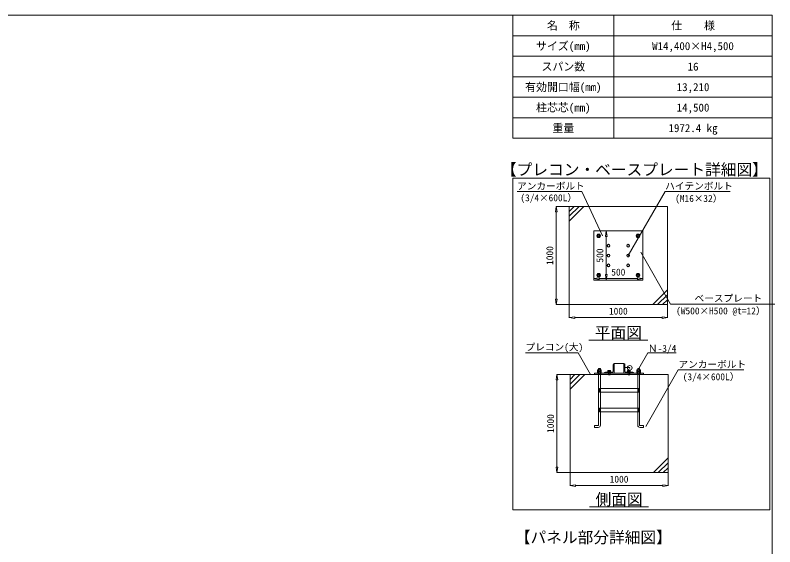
# Model space of a CAD drawing. Units: millimetres, scale not verified. Extents: x -16120 to 16120, y -26100 to 26100.
# Drawn here: x 3733 to 16120, y -12564 to -3900 of the extents above; entities that cross this region are included whole.
import ezdxf
from ezdxf.enums import TextEntityAlignment as Align

# ---------------------------------------------------------------- set-up
doc = ezdxf.new("R2010")
doc.units = ezdxf.units.MM
doc.header["$LTSCALE"] = 150
doc.header["$PDMODE"] = 32
doc.header["$PDSIZE"] = 75
doc.linetypes.add('DASHED1', pattern=[1.8, 1.2, -0.6])
doc.layers.add('0-A_図面枠', color=134, linetype='Continuous', lineweight=18)
doc.layers.add('1-8_表', color=134, linetype='Continuous', lineweight=18)
doc.styles.add('ＭＳ ゴシック', font='')
doc.styles.get('ＭＳ ゴシック').set_extended_font_data('MS Gothic')

msp = doc.modelspace()

# ---------------------------------------------------------------- linework, layer by layer
at = {"layer": '0-A_図面枠'}
for p, q in [((11917.1, -6775.6), (12975, -6775.6)), ((14330.5, -6775.6), (15392.5, -6775.6)), ((12541.7, -7104.7), (12556.3, -7016.7)), ((12767.2, -7016.7), (12554.7, -7016.7)), ((12556.3, -7016.7), (12571, -7104.7)), ((12768.8, -7256.7), (13008.8, -7016.7)), ((12768.8, -7176.7), (12928.8, -7016.7)), ((12768.8, -7096.7), (12848.8, -7016.7)), ((12541.7, -7104.7), (12571, -7104.7)), ((12556.3, -7104.7), (12556.3, -8528.7)), ((13170.4, -7416.7), (13374.1, -7416.7)), ((13357.8, -7504.7), (13372.5, -7416.7)), ((13372.5, -7416.7), (13387.2, -7504.7)), ((13357.8, -7504.7), (13387.2, -7504.7)), ((13372.5, -7504.7), (13372.5, -8128.7)), ((13357.8, -8128.7), (13372.5, -8216.7)), ((13357.8, -8128.7), (13387.2, -8128.7)), ((13372.5, -8216.7), (13387.2, -8128.7)), ((13256.8, -8178), (13168.8, -8192.7)), ((13168.8, -8215.1), (13168.8, -8191.1)), ((13168.8, -8192.7), (13256.8, -8207.4)), ((13256.8, -8178), (13256.8, -8207.4)), ((13256.8, -8192.7), (13880.8, -8192.7)), ((13354.4, -8216.7), (13374.1, -8216.7)), ((13880.8, -8178), (13968.8, -8192.7)), ((13880.8, -8178), (13880.8, -8207.4)), ((13968.8, -8192.7), (13880.8, -8207.4)), ((14368.8, -8376.7), (14128.8, -8616.7)), ((12541.7, -8528.7), (12556.3, -8616.7)), ((12541.7, -8528.7), (12571, -8528.7)), ((12556.3, -8616.7), (12571, -8528.7)), ((14368.8, -8456.7), (14208.8, -8616.7)), ((14368.8, -8536.7), (14288.8, -8616.7)), ((12767.2, -8616.7), (12554.7, -8616.7)), ((12768.8, -8618.3), (12768.8, -8830.8)), ((14368.8, -8618.3), (14368.8, -8830.8)), ((14422.1, -8607.8), (16120.3, -8607.8)), ((12856.8, -8814.5), (12768.8, -8829.2)), ((12768.8, -8829.2), (12856.8, -8843.9)), ((12856.8, -8814.5), (12856.8, -8843.9)), ((12856.8, -8829.2), (14280.8, -8829.2)), ((14280.8, -8814.5), (14368.8, -8829.2)), ((14280.8, -8814.5), (14280.8, -8843.9)), ((14368.8, -8829.2), (14280.8, -8843.9)), ((13088.8, -9197.4), (14048.8, -9197.4)), ((12054.4, -9403.4), (12913.4, -9403.4)), ((14049.1, -9403.4), (14512.8, -9403.4)), ((13484.9, -9591.8), (13484.9, -9703.8)), ((13660.9, -9575.9), (13500.9, -9575.9)), ((13676.9, -9591.8), (13676.9, -9703.8)), ((12553.7, -9843), (12568.4, -9755)), ((12779.3, -9755), (12566.8, -9755)), ((12568.4, -9755), (12583.1, -9843)), ((12780.9, -9995), (13020.9, -9755)), ((12780.9, -9915), (12940.9, -9755)), ((12780.9, -9835), (12860.9, -9755)), ((13245.6, -9703.8), (13245.6, -9680.5)), ((13245.6, -9708.4), (13245.6, -9731.7)), ((13276.1, -9703.8), (13276.1, -9680.5)), ((13276.1, -9708.4), (13276.1, -9731.7)), ((13468.9, -9719.9), (13356.9, -9719.9)), ((13401.9, -9692.6), (13399, -9694.3)), ((13399, -9694.3), (13399, -9708.3)), ((13442.7, -9708.3), (13399, -9708.3)), ((13439.8, -9692.6), (13401.9, -9692.6)), ((13438.9, -9708.6), (13402.9, -9708.6)), ((13408.1, -9755), (13408.1, -9719.9)), ((13410, -9694.3), (13410, -9708.3)), ((13420.7, -9713.4), (13419, -9719.9)), ((13422.8, -9713.4), (13421.1, -9719.9)), ((13431.7, -9759.5), (13431.7, -9719.9)), ((13433.7, -9755), (13431.7, -9759.5)), ((13431.8, -9694.3), (13431.8, -9708.3)), ((13433.7, -9755), (13433.7, -9719.9)), ((13439.8, -9692.6), (13442.7, -9694.3)), ((13442.7, -9694.3), (13442.7, -9708.3)), ((13660.9, -9735.8), (13500.9, -9735.8)), ((13692.9, -9719.9), (13804.9, -9719.9)), ((13722, -9692.6), (13719, -9694.3)), ((13719, -9694.3), (13719, -9708.3)), ((13762.8, -9708.3), (13719, -9708.3)), ((13759.8, -9692.6), (13722, -9692.6)), ((13758.9, -9708.6), (13722.9, -9708.6)), ((13728.1, -9755), (13728.1, -9719.9)), ((13730, -9694.3), (13730, -9708.3)), ((13740.7, -9713.4), (13739, -9719.9)), ((13742.8, -9713.4), (13741.1, -9719.9)), ((13751.7, -9759.5), (13751.7, -9719.9)), ((13753.7, -9755), (13751.7, -9759.5)), ((13751.8, -9694.3), (13751.8, -9708.3)), ((13753.7, -9755), (13753.7, -9719.9)), ((13759.8, -9692.6), (13762.8, -9694.3)), ((13762.8, -9694.3), (13762.8, -9708.3)), ((13885.6, -9703.8), (13885.6, -9680.5)), ((13885.6, -9708.4), (13885.6, -9731.7)), ((13916.1, -9703.8), (13916.1, -9680.5)), ((13916.1, -9708.4), (13916.1, -9731.7)), ((14547.2, -9682.2), (15613.3, -9682.2)), ((12553.7, -9843), (12583.1, -9843)), ((12568.4, -9843), (12568.4, -11267)), ((13276.1, -10043), (13276.1, -10302.2)), ((13885.6, -10043), (13885.6, -10302.2)), ((13276.1, -10363.1), (13276.1, -10582.2)), ((13885.6, -10363.1), (13885.6, -10582.2)), ((14380.9, -11115), (14140.9, -11355)), ((12553.7, -11267), (12568.4, -11355)), ((12553.7, -11267), (12583.1, -11267)), ((12568.4, -11355), (12583.1, -11267)), ((14380.9, -11195), (14220.9, -11355)), ((12779.3, -11355), (12566.8, -11355)), ((12780.9, -11356.6), (12780.9, -11569.1)), ((14380.9, -11275.1), (14300.9, -11355)), ((14380.9, -11356.6), (14380.9, -11569.1)), ((12868.9, -11552.9), (12780.9, -11567.5)), ((12780.9, -11567.5), (12868.9, -11582.2)), ((12868.9, -11552.9), (12868.9, -11582.2)), ((12868.9, -11567.5), (14292.9, -11567.5)), ((14292.9, -11552.9), (14380.9, -11567.5)), ((14292.9, -11552.9), (14292.9, -11582.2)), ((14380.9, -11567.5), (14292.9, -11582.2)), ((13100.9, -11915), (14060.9, -11915))]:
    msp.add_line(p, q, dxfattribs=at)
at = {"layer": '0-A_図面枠', "linetype": 'DASHED1'}
for p, q in [((13237.4, -9735.8), (13237.4, -9755)), ((13284.9, -9735.8), (13284.9, -9755)), ((13404.9, -9719.9), (13404.9, -9735.8)), ((13408.1, -9735.8), (13408.1, -9755)), ((13433.7, -9735.8), (13433.7, -9755)), ((13436.9, -9719.9), (13436.9, -9735.8)), ((13724.9, -9719.9), (13724.9, -9735.8)), ((13728.1, -9735.8), (13728.1, -9755)), ((13753.7, -9735.8), (13753.7, -9755)), ((13756.9, -9719.9), (13756.9, -9735.8)), ((13876.9, -9735.8), (13876.9, -9755)), ((13924.9, -9735.8), (13924.9, -9755)), ((13276.1, -9982.2), (13276.1, -10043)), ((13885.6, -9982.2), (13885.6, -10043)), ((13276.1, -10302.2), (13276.1, -10363.1)), ((13885.6, -10302.2), (13885.6, -10363.1))]:
    msp.add_line(p, q, dxfattribs=at)
at = {"layer": '0-A_図面枠'}
for points in [[(-16120.3, -3900), (16079.7, -3900), (16079.7, -26100), (-16120.3, -26100)], [(11848.1, -6556.2), (16040, -6556.2), (16040, -11961.9), (11848.1, -11961.9)], [(12768.8, -8616.7), (14368.8, -8616.7), (14368.8, -7016.7), (12768.8, -7016.7)], [(13168.8, -7416.7), (13968.8, -7416.7), (13968.8, -8216.7), (13168.8, -8216.7)], [(13263.6, -7471.1), (13278.4, -7496.7), (13263.6, -7522.3), (13234, -7522.3), (13219.3, -7496.7), (13234, -7471.1)], [(13874, -7471.1), (13859.3, -7496.7), (13874, -7522.3), (13903.6, -7522.3), (13918.4, -7496.7), (13903.6, -7471.1)], [(13397.9, -7637.8), (13387, -7656.7), (13397.9, -7675.6), (13419.8, -7675.6), (13430.7, -7656.7), (13419.8, -7637.8)], [(13717.9, -7637.8), (13707, -7656.7), (13717.9, -7675.6), (13739.8, -7675.6), (13750.7, -7656.7), (13739.8, -7637.8)], [(13397.9, -7797.8), (13387, -7816.7), (13397.9, -7835.6), (13419.8, -7835.6), (13430.7, -7816.7), (13419.8, -7797.8)], [(13717.9, -7797.8), (13707, -7816.7), (13717.9, -7835.6), (13739.8, -7835.6), (13750.7, -7816.7), (13739.8, -7797.8)], [(13397.9, -7957.8), (13387, -7976.7), (13397.9, -7995.6), (13419.8, -7995.6), (13430.7, -7976.7), (13419.8, -7957.8)], [(13717.9, -7957.8), (13707, -7976.7), (13717.9, -7995.6), (13739.8, -7995.6), (13750.7, -7976.7), (13739.8, -7957.8)], [(13263.6, -8162.3), (13278.4, -8136.7), (13263.6, -8111.1), (13234, -8111.1), (13219.3, -8136.7), (13234, -8162.3)], [(13874, -8162.3), (13859.3, -8136.7), (13874, -8111.1), (13903.6, -8111.1), (13918.4, -8136.7), (13903.6, -8162.3)], [(12780.9, -11355), (14380.9, -11355), (14380.9, -9755), (12780.9, -9755)], [(13180.9, -9755), (13980.9, -9755), (13980.9, -9735.8), (13180.9, -9735.8)], [(13231.3, -9703.8), (13231.3, -9680.5), (13290.4, -9680.5), (13290.4, -9703.8), (13286.5, -9706.1), (13235.3, -9706.1)], [(13231.3, -9708.4), (13231.3, -9731.7), (13290.4, -9731.7), (13290.4, -9708.4), (13286.5, -9706.1), (13235.3, -9706.1)], [(13232.1, -9731.7), (13289.7, -9731.7), (13289.7, -9735.8), (13232.1, -9735.8)], [(13398.5, -9708.6), (13398.5, -9713.4), (13443.3, -9713.4), (13443.3, -9708.6)], [(13443.3, -9713.4), (13398.5, -9713.4), (13398.5, -9719.9), (13443.3, -9719.9)], [(13718.5, -9708.6), (13718.5, -9713.4), (13763.3, -9713.4), (13763.3, -9708.6)], [(13763.3, -9713.4), (13718.5, -9713.4), (13718.5, -9719.9), (13763.3, -9719.9)], [(13871.3, -9703.8), (13871.3, -9680.5), (13930.4, -9680.5), (13930.4, -9703.8), (13926.5, -9706.1), (13875.3, -9706.1)], [(13871.3, -9708.4), (13871.3, -9731.7), (13930.4, -9731.7), (13930.4, -9708.4), (13926.5, -9706.1), (13875.3, -9706.1)], [(13872.1, -9731.7), (13929.7, -9731.7), (13929.7, -9735.8), (13872.1, -9735.8)], [(13260.9, -9982.2), (13900.9, -9982.2), (13900.9, -10043), (13260.9, -10043)], [(13260.9, -10302.2), (13900.9, -10302.2), (13900.9, -10363.1), (13260.9, -10363.1)]]:
    msp.add_lwpolyline(points, close=True, dxfattribs=at)
for points in [[(13311.3, -7496.7), (12976.1, -6775.6), (12975.5, -6775.6)], [(13728.8, -7816.7), (14329.9, -6775.6), (14330.5, -6775.6)], [(13934.7, -7764.5), (14421.5, -8607.8), (14422.1, -8607.8)], [(13117.3, -9755), (12914.3, -9403.4), (12913.7, -9403.4)], [(13900.9, -9659), (14048.5, -9403.4), (14049.1, -9403.4)], [(13245.6, -10582.2), (13245.6, -9659), (13276.1, -9659), (13276.1, -9982.2)], [(13245.6, -9759), (13249.6, -9755), (13249.6, -9659), (13272.1, -9659), (13272.1, -9755), (13276.1, -9759)], [(13340.9, -9735.8), (13500.9, -9735.8), (13500.9, -9575.9)], [(13820.9, -9735.8), (13660.9, -9735.8), (13660.9, -9575.9)], [(13755.3, -9639.8), (13676.9, -9639.8), (13676.9, -9655.8)], [(13916.1, -10582.2), (13916.1, -9659), (13885.6, -9659), (13885.6, -9982.2)], [(13916.1, -9759), (13912.1, -9755), (13912.1, -9659), (13889.6, -9659), (13889.6, -9755), (13885.6, -9759)], [(13433.7, -9755), (13408.1, -9755), (13410, -9759.5)], [(13431.7, -9759.5), (13410, -9759.5), (13410, -9719.9)], [(13753.7, -9755), (13728.1, -9755), (13730.1, -9759.5)], [(13751.7, -9759.5), (13730.1, -9759.5), (13730.1, -9719.9)], [(14014.8, -10603.3), (14546.6, -9682.2), (14547.2, -9682.2)], [(13239.3, -10619), (13180.1, -10619), (13180.1, -10588.6), (13239.2, -10588.6)], [(13922.4, -10619), (13981.6, -10619), (13981.6, -10588.6), (13922.5, -10588.6)]]:
    msp.add_lwpolyline(points, dxfattribs=at)
for centre, radius in [((13248.8, -7496.7), 25.6), ((13248.8, -7496.7), 15.2), ((13248.8, -7496.7), 12.9), ((13888.8, -7496.7), 25.6), ((13888.8, -7496.7), 15.2), ((13888.8, -7496.7), 12.9), ((13408.8, -7656.7), 22.4), ((13408.8, -7656.7), 18.9), ((13728.8, -7656.7), 22.4), ((13728.8, -7656.7), 18.9), ((13408.8, -7816.7), 22.4), ((13408.8, -7816.7), 18.9), ((13728.8, -7816.7), 22.4), ((13728.8, -7816.7), 18.9), ((13408.8, -7976.7), 22.4), ((13408.8, -7976.7), 18.9), ((13728.8, -7976.7), 22.4), ((13728.8, -7976.7), 18.9), ((13248.8, -8136.7), 25.6), ((13248.8, -8136.7), 15.2), ((13248.8, -8136.7), 12.9), ((13888.8, -8136.7), 25.6), ((13888.8, -8136.7), 15.2), ((13888.8, -8136.7), 12.9)]:
    msp.add_circle(centre, radius, dxfattribs=at)
for centre, radius, start, end in [((13248.8, -7496.7), 28.8, 122.734, 177.266), ((13248.8, -7496.7), 28.8, 182.734, 237.266), ((13248.8, -7496.7), 28.8, 62.734, 117.266), ((13248.8, -7496.7), 28.8, 242.734, 297.266), ((13248.8, -7496.7), 28.8, 2.734, 57.266), ((13248.8, -7496.7), 28.8, 302.734, 357.266), ((13888.8, -7496.7), 28.8, 122.734, 177.266), ((13888.8, -7496.7), 28.8, 182.734, 237.266), ((13888.8, -7496.7), 28.8, 62.734, 117.266), ((13888.8, -7496.7), 28.8, 242.734, 297.266), ((13888.8, -7496.7), 28.8, 2.734, 57.266), ((13888.8, -7496.7), 28.8, 302.734, 357.266), ((13248.8, -8136.7), 28.8, 122.734, 177.266), ((13248.8, -8136.7), 28.8, 182.734, 237.266), ((13248.8, -8136.7), 28.8, 62.734, 117.266), ((13248.8, -8136.7), 28.8, 242.734, 297.266), ((13248.8, -8136.7), 28.8, 2.734, 57.266), ((13248.8, -8136.7), 28.8, 302.734, 357.266), ((13888.8, -8136.7), 28.8, 122.734, 177.266), ((13888.8, -8136.7), 28.8, 182.734, 237.266), ((13888.8, -8136.7), 28.8, 62.734, 117.266), ((13888.8, -8136.7), 28.8, 242.734, 297.266), ((13888.8, -8136.7), 28.8, 2.734, 57.266), ((13888.8, -8136.7), 28.8, 302.734, 357.266), ((13500.9, -9591.8), 16, 90, 180), ((13660.9, -9591.8), 16, 0, 90), ((13238.5, -9691.4), 14.3, 240.0064, 300.0064), ((13238.5, -9720.8), 14.3, 60.0064, 120.0064), ((13260.9, -9654.2), 51.9, 252.93497, 287.07105), ((13260.9, -9758), 51.9, 72.93497, 107.07105), ((13283.3, -9691.4), 14.3, 239.98131, 300.0315), ((13283.3, -9720.8), 14.3, 59.98131, 120.0315), ((13356.9, -9735.8), 16, 90, 180), ((13404.5, -9702.3), 9.68, 55.616, 124.384), ((13402.9, -9708.3), 0.32, 180, 270), ((13420.9, -9728.8), 36.2, 72.412, 107.588), ((13437.3, -9702.3), 9.68, 55.616, 124.384), ((13438.9, -9708.3), 0.32, 270, 0), ((13468.9, -9703.8), 16, 270, 360), ((13692.9, -9703.8), 16, 180, 270), ((13724.5, -9702.3), 9.68, 55.616, 124.384), ((13722.9, -9708.3), 0.32, 180, 270), ((13740.9, -9728.8), 36.2, 72.412, 107.588), ((13757.3, -9702.3), 9.68, 55.616, 124.384), ((13758.9, -9708.3), 0.32, 270, 0), ((13804.9, -9735.8), 16, 0, 90), ((13878.5, -9691.4), 14.3, 240.0064, 300.0064), ((13878.5, -9720.8), 14.3, 60.0064, 120.0064), ((13900.9, -9654.2), 51.9, 252.93497, 287.07105), ((13900.9, -9758), 51.9, 72.93497, 107.07105), ((13923.3, -9691.4), 14.3, 239.98131, 300.0315), ((13923.3, -9720.8), 14.3, 59.98131, 120.0315), ((13239.2, -10582.2), 6.41, 270, 360), ((13239.3, -10582.2), 36.8, 270, 360), ((13922.4, -10582.2), 36.8, 180, 270), ((13922.5, -10582.2), 6.41, 180, 270)]:
    msp.add_arc(centre, radius, start, end, dxfattribs=at)
msp.add_point((13755.3, -9647.9), dxfattribs=at)
at = {"layer": '1-8_表'}
for p, q in [((11848.1, -3900), (16079.7, -3900)), ((11848.1, -3900), (11848.1, -5904.5)), ((13496.2, -3900), (13496.2, -5904.5)), ((16079.7, -3900), (16079.7, -5904.5)), ((11848.1, -4234.1), (16079.7, -4234.1)), ((11848.1, -4568.2), (16079.7, -4568.2)), ((11848.1, -4902.2), (16079.7, -4902.2)), ((11848.1, -5236.3), (16079.7, -5236.3)), ((11848.1, -5570.4), (16079.7, -5570.4)), ((11848.1, -5904.5), (16079.7, -5904.5))]:
    msp.add_line(p, q, dxfattribs=at)

# ---------------------------------------------------------------- texts
at = {"layer": '0-A_図面枠', "style": 'ＭＳ ゴシック'}
for s, height, p in [('【プレコン・ベースプレート詳細図】 ', 187.7, (11655, -6565.8)), ('アンカーボルト', 112.6, (11917.1, -6774.7)), ('ハイテンボルト', 112.6, (14332.1, -6774.7)), ('(3/4×600L）', 112.6, (11971.4, -6965.7)), ('(M16×32）', 112.6, (14495.1, -6976.6)), ('500', 112.6, (13453.6, -8176.9)), ('   \u3000ベースプレート\u3000\u3000\u3000         ', 112.6, (14423.7, -8604.1)), ('1000', 112.6, (13415.2, -8813.4)), ('(W500×H500 @t=12）', 112.6, (14510.6, -8808.8)), ('平面図', 187.7, (13184.8, -9223)), ('プレコン(大)', 112.6, (12054.4, -9399.7)), ('Ｎ-3/4', 112.6, (14050.7, -9420.8)), ('アンカーボルト\u3000', 112.6, (14548.8, -9681.2)), ('(3/4×600L）', 112.6, (14619, -9883.1)), ('1000', 112.6, (13427.3, -11551.7)), ('側面図', 187.7, (13196.9, -11940.6)), ('【パネル部分詳細図】', 187.7, (11880.8, -12560.2))]:
    msp.add_text(s, height=height, dxfattribs=at).set_placement(p, align=Align.BOTTOM_LEFT)
for s, p in [('1000', (12540.5, -7970.3)), ('500', (13356.7, -7931.9)), ('1000', (12552.6, -10708.7))]:
    msp.add_text(s, height=112.6, rotation=90, dxfattribs=at).set_placement(p, align=Align.BOTTOM_LEFT)
at = {"layer": '1-8_表', "style": 'ＭＳ ゴシック'}
for s, p in [('名\u3000称', (12404.9, -4173.9)), ('仕\u3000\u3000様', (14431.6, -4173.9)), ('サイズ(mm)', (12226.7, -4508)), ('W14,400×H4,500', (14119.8, -4508)), ('スパン数', (12315.8, -4842.1)), ('16', (14698.9, -4842.1)), ('有効開口幅(mm)', (12048.5, -5176.2)), ('13,210', (14520.7, -5176.2)), ('柱芯芯(mm)', (12226.7, -5510.3)), ('14,500', (14520.7, -5510.3)), ('重量', (12494, -5844.3)), ('1972.4 kg', (14387.1, -5844.3))]:
    msp.add_text(s, height=130.6, dxfattribs=at).set_placement(p, align=Align.BOTTOM_LEFT)

doc.saveas('drawing.dxf')
